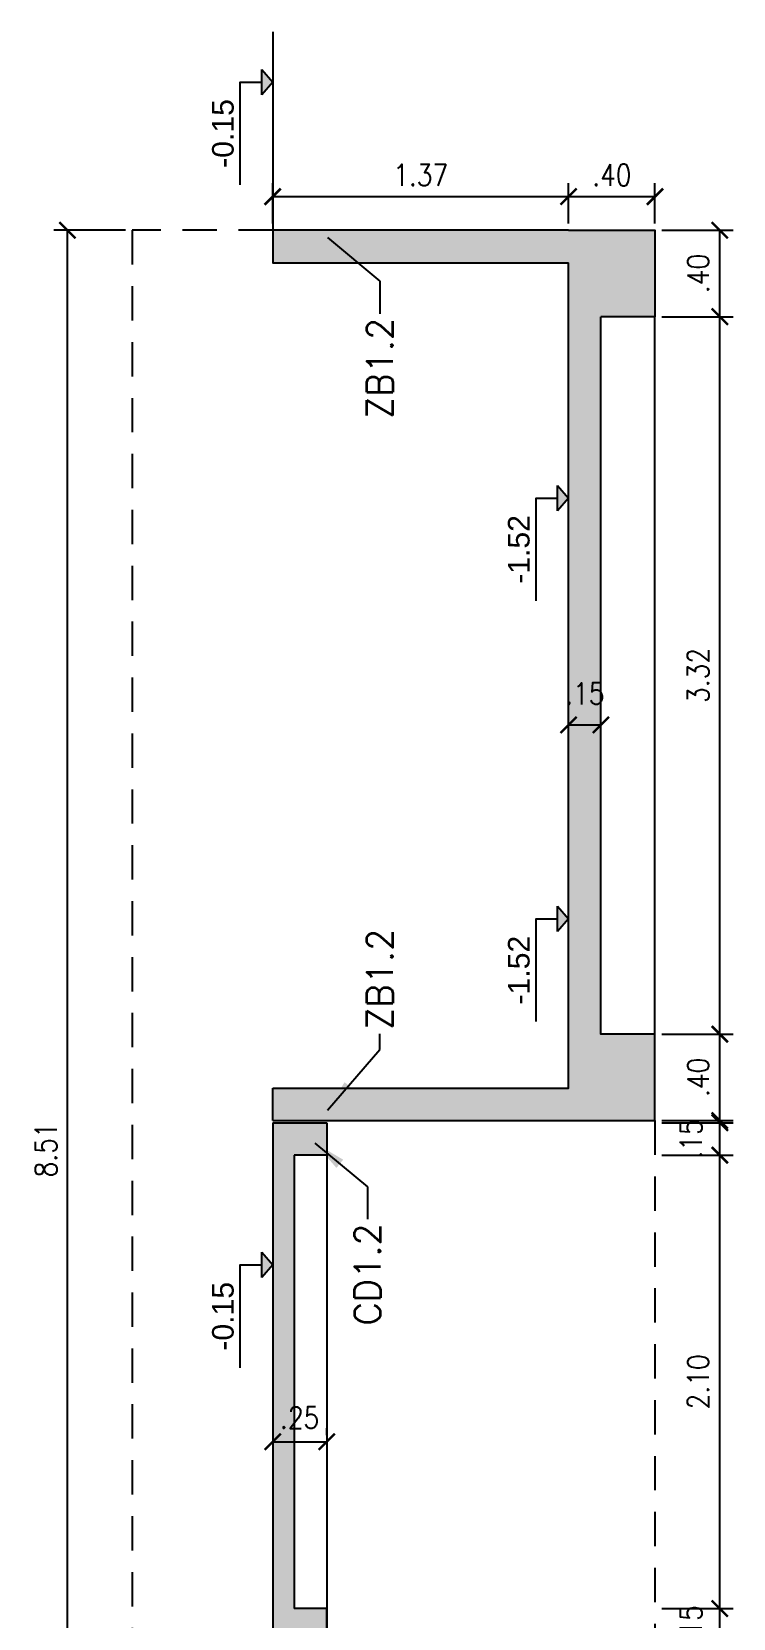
# Model space of a CAD drawing. Header units: millimetres. Extents: x 32 to 57.1, y -1.6 to 19.3.
# Drawn here: x 32.75 to 35.99, y 10.88 to 18.22 of the extents above; entities that cross this region are included whole.
import ezdxf
from ezdxf.enums import TextEntityAlignment as Align

# ---------------------------------------------------------------- set-up
doc = ezdxf.new("R2010")
doc.units = ezdxf.units.MM
doc.header["$LTSCALE"] = 0.05
doc.linetypes.add('HIDDEN2', pattern=[4.7625, 3.175, -1.5875])
for name, color, linetype in [('ACHURADO', 1, 'Continuous'), ('ACOTADO', 2, 'Continuous'), ('CANT_INVIS', 2, 'HIDDEN2'), ('CANT_VIS', 3, 'Continuous'), ('CONT_CORTE', 4, 'Continuous'), ('TXT_IND', 2, 'Continuous')]:
    doc.layers.add(name, color=color, linetype=linetype)
doc.styles.add('ACOTAMIENTOS', font='romans.shx', dxfattribs={"width": 0.85})
doc.styles.add('ARIAL', font='arial.ttf')
doc.styles.get("Standard").update_dxf_attribs({"font": 'romans.shx'})
doc.dimstyles.new('ACOTA_50', dxfattribs={"dimscale": 0.05, "dimtxt": 2, "dimasz": 1.5, "dimexe": 1.25, "dimexo": 0.625, "dimgap": 1, "dimtad": 1, "dimzin": 4, "dimdsep": 46, "dimtxsty": 'ACOTAMIENTOS', "dimblk1": 'ARCHTICK', "dimblk2": 'ARCHTICK', "dimsah": 1, "dimcen": 1.5, "dimclrd": 1, "dimclre": 1, "dimclrt": 256, "dimadec": 0, "dimazin": 0, "dimtfac": 1, "dimtofl": 0, "dimtmove": 2, "dimatfit": 3, "dimfxl": 0, "dimtolj": 1, "dimtzin": 0, "dimarcsym": 0})

# ---------------------------------------------------------------- blocks, each defined once
blk = doc.blocks.new('_ARCHTICK')
at = {"color": 0, "linetype": 'ByBlock', "const_width": 0.15}
blk.add_lwpolyline([(-0.5, -0.5), (0.5, 0.5)], dxfattribs=at)
blk = doc.blocks.new('*D183')
at = {"layer": 'ACOTADO', "color": 1, "lineweight": -2}
for p, q in [((35.6632, 13.5815), (35.9945, 13.5815)), ((35.932, 13.1815), (35.932, 13.5815)), ((35.6632, 13.1815), (35.9945, 13.1815))]:
    blk.add_line(p, q, dxfattribs=at)
at = {"layer": 'DEFPOINTS', "color": 0}
for p in [(35.632, 13.5815), (35.932, 13.5815), (35.632, 13.1815)]:
    blk.add_point(p, dxfattribs=at)
at = {"layer": 'ACOTADO', "color": 1, "lineweight": -2, "xscale": 0.07500000000000001, "yscale": 0.07500000000000001, "zscale": 0.07500000000000001}
for p, rotation in [((35.932, 13.5815), 90), ((35.932, 13.1815), 270)]:
    blk.add_blockref('_ARCHTICK', p, dxfattribs=dict(at, rotation=rotation))
at = {"layer": 'ACOTADO', "insert": (35.832, 13.3815), "char_height": 0.1, "attachment_point": 5, "rotation": 90, "style": 'ACOTAMIENTOS'}
blk.add_mtext('\\A1;.40', dxfattribs=at)
blk = doc.blocks.new('*D184')
at = {"layer": 'ACOTADO', "color": 1, "lineweight": -2}
for p, q in [((35.6632, 16.9019), (35.9945, 16.9019)), ((35.932, 13.5815), (35.932, 16.9019)), ((35.6632, 13.5815), (35.9945, 13.5815))]:
    blk.add_line(p, q, dxfattribs=at)
at = {"layer": 'DEFPOINTS', "color": 0}
for p in [(35.632, 16.9019), (35.932, 16.9019), (35.632, 13.5815)]:
    blk.add_point(p, dxfattribs=at)
at = {"layer": 'ACOTADO', "color": 1, "lineweight": -2, "xscale": 0.07500000000000001, "yscale": 0.07500000000000001, "zscale": 0.07500000000000001}
for p, rotation in [((35.932, 16.9019), 90), ((35.932, 13.5815), 270)]:
    blk.add_blockref('_ARCHTICK', p, dxfattribs=dict(at, rotation=rotation))
at = {"layer": 'ACOTADO', "insert": (35.832, 15.2417), "char_height": 0.1, "attachment_point": 5, "rotation": 90, "style": 'ACOTAMIENTOS'}
blk.add_mtext('\\A1;3.32', dxfattribs=at)
blk = doc.blocks.new('*D185')
at = {"layer": 'ACOTADO', "color": 1, "lineweight": -2}
for p, q in [((35.6632, 17.3019), (35.9945, 17.3019)), ((35.932, 16.9019), (35.932, 17.3019)), ((35.6632, 16.9019), (35.9945, 16.9019))]:
    blk.add_line(p, q, dxfattribs=at)
at = {"layer": 'DEFPOINTS', "color": 0}
for p in [(35.632, 17.3019), (35.932, 17.3019), (35.632, 16.9019)]:
    blk.add_point(p, dxfattribs=at)
at = {"layer": 'ACOTADO', "color": 1, "lineweight": -2, "xscale": 0.07500000000000001, "yscale": 0.07500000000000001, "zscale": 0.07500000000000001}
for p, rotation in [((35.932, 17.3019), 90), ((35.932, 16.9019), 270)]:
    blk.add_blockref('_ARCHTICK', p, dxfattribs=dict(at, rotation=rotation))
at = {"layer": 'ACOTADO', "insert": (35.832, 17.1019), "char_height": 0.1, "attachment_point": 5, "rotation": 90, "style": 'ACOTAMIENTOS'}
blk.add_mtext('\\A1;.40', dxfattribs=at)
blk = doc.blocks.new('*D186')
at = {"layer": 'ACOTADO', "color": 1, "lineweight": -2}
for p, q in [((33.862, 17.3332), (33.862, 17.5202)), ((35.232, 17.3332), (35.232, 17.5202)), ((33.862, 17.4577), (35.232, 17.4577))]:
    blk.add_line(p, q, dxfattribs=at)
at = {"layer": 'DEFPOINTS', "color": 0}
for p in [(35.232, 17.4577), (33.862, 17.3019), (35.232, 17.3019)]:
    blk.add_point(p, dxfattribs=at)
at = {"layer": 'ACOTADO', "color": 1, "lineweight": -2, "xscale": 0.07500000000000001, "yscale": 0.07500000000000001, "zscale": 0.07500000000000001, "rotation": 180}
blk.add_blockref('_ARCHTICK', (33.862, 17.4577), dxfattribs=at)
at = {"layer": 'ACOTADO', "color": 1, "lineweight": -2, "xscale": 0.07500000000000001, "yscale": 0.07500000000000001, "zscale": 0.07500000000000001}
blk.add_blockref('_ARCHTICK', (35.232, 17.4577), dxfattribs=at)
at = {"layer": 'ACOTADO', "insert": (34.547, 17.5577), "char_height": 0.1, "attachment_point": 5, "style": 'ACOTAMIENTOS'}
blk.add_mtext('\\A1;1.37', dxfattribs=at)
blk = doc.blocks.new('*D187')
at = {"layer": 'ACOTADO', "color": 1, "lineweight": -2}
for p, q in [((35.232, 17.3332), (35.232, 17.5202)), ((35.632, 17.3332), (35.632, 17.5202)), ((35.232, 17.4577), (35.632, 17.4577))]:
    blk.add_line(p, q, dxfattribs=at)
at = {"layer": 'DEFPOINTS', "color": 0}
for p in [(35.632, 17.4577), (35.232, 17.3019), (35.632, 17.3019)]:
    blk.add_point(p, dxfattribs=at)
at = {"layer": 'ACOTADO', "color": 1, "lineweight": -2, "xscale": 0.07500000000000001, "yscale": 0.07500000000000001, "zscale": 0.07500000000000001, "rotation": 180}
blk.add_blockref('_ARCHTICK', (35.232, 17.4577), dxfattribs=at)
at = {"layer": 'ACOTADO', "color": 1, "lineweight": -2, "xscale": 0.07500000000000001, "yscale": 0.07500000000000001, "zscale": 0.07500000000000001}
blk.add_blockref('_ARCHTICK', (35.632, 17.4577), dxfattribs=at)
at = {"layer": 'ACOTADO', "insert": (35.432, 17.5577), "char_height": 0.1, "attachment_point": 5, "style": 'ACOTAMIENTOS'}
blk.add_mtext('\\A1;.40', dxfattribs=at)
blk = doc.blocks.new('Nivel-elev')
at = {"layer": 'TXT_IND'}
blk.add_hatch(color=1, dxfattribs=at).paths.add_polyline_path([(-0.0585, 0.0506), (0.0585, 0.0506), (0, 0)])
for p, q in [((0, 0), (-0.0585, 0.0506)), ((-0.0585, 0.0506), (0.0585, 0.0506)), ((0.0585, 0.0506), (0, 0))]:
    blk.add_line(p, q, dxfattribs=at)
blk.add_lwpolyline([(-0.4759, 0.1507), (0, 0.1507), (0, 0.0506)], dxfattribs=at)
blk.add_attdef('+2.85', (-0.4759, 0.1706), '', height=0.0975, dxfattribs=at)
blk = doc.blocks.new('*D188')
at = {"layer": 'ACOTADO', "color": 1, "lineweight": -2}
for p, q in [((35.232, 15.0442), (35.232, 15.0754)), ((35.382, 15.0442), (35.382, 15.0754)), ((35.232, 15.0129), (35.382, 15.0129))]:
    blk.add_line(p, q, dxfattribs=at)
at = {"layer": 'DEFPOINTS', "color": 0}
for p in [(35.232, 15.0129), (35.382, 15.0129), (35.382, 15.0129)]:
    blk.add_point(p, dxfattribs=at)
at = {"layer": 'ACOTADO', "color": 1, "lineweight": -2, "xscale": 0.07500000000000001, "yscale": 0.07500000000000001, "zscale": 0.07500000000000001, "rotation": 180}
blk.add_blockref('_ARCHTICK', (35.232, 15.0129), dxfattribs=at)
at = {"layer": 'ACOTADO', "color": 1, "lineweight": -2, "xscale": 0.07500000000000001, "yscale": 0.07500000000000001, "zscale": 0.07500000000000001}
blk.add_blockref('_ARCHTICK', (35.382, 15.0129), dxfattribs=at)
at = {"layer": 'ACOTADO', "insert": (35.307, 15.1579), "char_height": 0.1, "attachment_point": 5, "style": 'ACOTAMIENTOS'}
blk.add_mtext('\\A1;.15', dxfattribs=at)
blk = doc.blocks.new('*D199')
at = {"layer": 'ACOTADO', "color": 1, "lineweight": -2}
for p, q in [((33.1807, 17.3019), (32.8495, 17.3019)), ((32.912, 8.7903), (32.912, 17.3019)), ((33.1807, 8.7903), (32.8495, 8.7903))]:
    blk.add_line(p, q, dxfattribs=at)
at = {"layer": 'DEFPOINTS', "color": 0}
for p in [(32.912, 17.3019), (33.212, 17.3019), (33.212, 8.7903)]:
    blk.add_point(p, dxfattribs=at)
at = {"layer": 'ACOTADO', "color": 1, "lineweight": -2, "xscale": 0.07500000000000001, "yscale": 0.07500000000000001, "zscale": 0.07500000000000001}
for p, rotation in [((32.912, 17.3019), 90), ((32.912, 8.7903), 270)]:
    blk.add_blockref('_ARCHTICK', p, dxfattribs=dict(at, rotation=rotation))
at = {"layer": 'ACOTADO', "insert": (32.812, 13.0461), "char_height": 0.1, "attachment_point": 5, "rotation": 90, "style": 'ACOTAMIENTOS'}
blk.add_mtext('\\A1;8.51', dxfattribs=at)
blk = doc.blocks.new('*D344')
at = {"layer": 'ACOTADO', "color": 1, "lineweight": -2}
for p, q in [((35.6632, 10.9228), (35.9945, 10.9228)), ((35.932, 10.7728), (35.932, 10.9228)), ((35.6632, 10.7728), (35.9945, 10.7728))]:
    blk.add_line(p, q, dxfattribs=at)
at = {"layer": 'DEFPOINTS', "color": 0}
for p in [(35.632, 10.9228), (35.932, 10.9228), (35.632, 10.7728)]:
    blk.add_point(p, dxfattribs=at)
at = {"layer": 'ACOTADO', "color": 1, "lineweight": -2, "xscale": 0.07500000000000001, "yscale": 0.07500000000000001, "zscale": 0.07500000000000001}
for p, rotation in [((35.932, 10.9228), 90), ((35.932, 10.7728), 270)]:
    blk.add_blockref('_ARCHTICK', p, dxfattribs=dict(at, rotation=rotation))
at = {"layer": 'ACOTADO', "insert": (35.7985, 10.8478), "char_height": 0.1, "attachment_point": 5, "rotation": 90, "style": 'ACOTAMIENTOS'}
blk.add_mtext('\\A1;.15', dxfattribs=at)
blk = doc.blocks.new('*D345')
at = {"layer": 'ACOTADO', "color": 1, "lineweight": -2}
for p, q in [((35.6632, 13.0215), (35.9945, 13.0215)), ((35.932, 10.9228), (35.932, 13.0215)), ((35.6632, 10.9228), (35.9945, 10.9228))]:
    blk.add_line(p, q, dxfattribs=at)
at = {"layer": 'DEFPOINTS', "color": 0}
for p in [(35.632, 13.0215), (35.932, 13.0215), (35.632, 10.9228)]:
    blk.add_point(p, dxfattribs=at)
at = {"layer": 'ACOTADO', "color": 1, "lineweight": -2, "xscale": 0.07500000000000001, "yscale": 0.07500000000000001, "zscale": 0.07500000000000001}
for p, rotation in [((35.932, 13.0215), 90), ((35.932, 10.9228), 270)]:
    blk.add_blockref('_ARCHTICK', p, dxfattribs=dict(at, rotation=rotation))
at = {"layer": 'ACOTADO', "insert": (35.832, 11.9722), "char_height": 0.1, "attachment_point": 5, "rotation": 90, "style": 'ACOTAMIENTOS'}
blk.add_mtext('\\A1;2.10', dxfattribs=at)
blk = doc.blocks.new('*D346')
at = {"layer": 'ACOTADO', "color": 1, "lineweight": -2}
for p, q in [((35.6632, 13.1715), (35.9945, 13.1715)), ((35.932, 13.0215), (35.932, 13.1715)), ((35.6632, 13.0215), (35.9945, 13.0215))]:
    blk.add_line(p, q, dxfattribs=at)
at = {"layer": 'DEFPOINTS', "color": 0}
for p in [(35.632, 13.1715), (35.932, 13.1715), (35.632, 13.0215)]:
    blk.add_point(p, dxfattribs=at)
at = {"layer": 'ACOTADO', "color": 1, "lineweight": -2, "xscale": 0.07500000000000001, "yscale": 0.07500000000000001, "zscale": 0.07500000000000001}
for p, rotation in [((35.932, 13.1715), 90), ((35.932, 13.0215), 270)]:
    blk.add_blockref('_ARCHTICK', p, dxfattribs=dict(at, rotation=rotation))
at = {"layer": 'ACOTADO', "insert": (35.7985, 13.0965), "char_height": 0.1, "attachment_point": 5, "rotation": 90, "style": 'ACOTAMIENTOS'}
blk.add_mtext('\\A1;.15', dxfattribs=at)
blk = doc.blocks.new('*D347')
at = {"layer": 'ACOTADO', "color": 1, "lineweight": -2}
for p, q in [((34.112, 11.7261), (34.112, 11.7574)), ((33.862, 11.6949), (34.112, 11.6949)), ((33.862, 11.6636), (33.862, 11.6324))]:
    blk.add_line(p, q, dxfattribs=at)
at = {"layer": 'DEFPOINTS', "color": 0}
for p in [(33.862, 11.6949), (34.112, 11.6949), (34.112, 11.6949)]:
    blk.add_point(p, dxfattribs=at)
at = {"layer": 'ACOTADO', "color": 1, "lineweight": -2, "xscale": 0.07500000000000001, "yscale": 0.07500000000000001, "zscale": 0.07500000000000001, "rotation": 180}
blk.add_blockref('_ARCHTICK', (33.862, 11.6949), dxfattribs=at)
at = {"layer": 'ACOTADO', "color": 1, "lineweight": -2, "xscale": 0.07500000000000001, "yscale": 0.07500000000000001, "zscale": 0.07500000000000001}
blk.add_blockref('_ARCHTICK', (34.112, 11.6949), dxfattribs=at)
at = {"layer": 'ACOTADO', "insert": (33.987, 11.8067), "char_height": 0.1, "attachment_point": 5, "style": 'ACOTAMIENTOS'}
blk.add_mtext('\\A1;.25', dxfattribs=at)

msp = doc.modelspace()

# ---------------------------------------------------------------- hatches: boundary and pattern name
at = {"layer": 'ACHURADO'}
for points in [[(35.632, 17.3019), (35.232, 17.3019), (33.862, 17.3019), (33.862, 17.1519), (35.232, 17.1519), (35.232, 13.3315), (33.862, 13.3315), (33.862, 13.1815), (35.382, 13.1815), (35.632, 13.1815), (35.632, 13.5815), (35.382, 13.5815), (35.382, 16.9019), (35.632, 16.9019)], [(34.412, 0.625), (34.262, 0.625), (34.262, 0.075), (33.812, 0.075), (33.812, 6.5075), (33.812, 7.6404), (34.112, 7.6404), (34.112, 7.7904), (33.962, 7.7904), (33.962, 10.7728), (34.112, 10.7728), (34.112, 10.9228), (33.962, 10.9228), (33.962, 13.0215), (34.112, 13.0215), (34.112, 13.1715), (33.862, 13.1715), (33.862, 7.7904), (33.712, 7.7904), (33.712, 0.075), (33.212, 0.075), (33.212, -0.075), (33.712, -0.075), (34.412, -0.075)]]:
    msp.add_hatch(color=254, dxfattribs=at).paths.add_polyline_path(points)

# ---------------------------------------------------------------- linework, layer by layer
at = {"layer": 'CANT_INVIS', "color": 6}
for points in [[(33.862, 17.3019), (33.212, 17.3019), (33.212, 7.7904)], [(35.632, 13.1815), (35.632, -0.075)]]:
    msp.add_lwpolyline(points, dxfattribs=at)
at = {"layer": 'CANT_VIS'}
msp.add_line((34.112, 13.0215), (34.112, 7.7904), dxfattribs=at)
msp.add_lwpolyline([(35.632, 13.5815), (35.632, 16.9019)], dxfattribs=at)
at = {"layer": 'CONT_CORTE', "color": 1}
msp.add_line((33.862, 18.2209), (33.862, 17.3019), dxfattribs=at)
at = {"layer": 'CONT_CORTE'}
for p, q in [((33.862, 13.1815), (33.862, 13.3315)), ((33.862, 13.1715), (33.862, 7.7904)), ((33.862, 13.1715), (34.112, 13.1715)), ((34.112, 13.1715), (34.112, 13.0215)), ((33.962, 13.0215), (33.962, 10.9228)), ((34.112, 13.0215), (33.962, 13.0215))]:
    msp.add_line(p, q, dxfattribs=at)
for points in [[(35.232, 17.3019), (33.862, 17.3019), (33.862, 17.1519), (35.232, 17.1519)], [(35.232, 17.3019), (35.632, 17.3019), (35.632, 16.9019), (35.382, 16.9019), (35.382, 16.9019)], [(33.862, 13.3315), (35.232, 13.3315), (35.232, 17.1519)], [(35.382, 13.5815), (35.382, 16.9019)], [(35.232, 13.1815), (35.632, 13.1815), (35.632, 13.5815), (35.382, 13.5815), (35.382, 13.5815)], [(33.862, 13.1815), (35.382, 13.1815)], [(33.962, 10.7728), (34.112, 10.7728), (34.112, 10.9228), (33.962, 10.9228)]]:
    msp.add_lwpolyline(points, dxfattribs=at)

# ---------------------------------------------------------------- block references
at = {"layer": 'TXT_IND'}
ref = msp.add_blockref('Nivel-elev', (33.862, 17.988), dxfattribs=dict(at, rotation=90))
ref.add_attrib('+2.85', '-0.15', dxfattribs={"height": 0.1, "rotation": 90, "style": 'ARIAL'}).set_placement((33.7113, 17.75), align=Align.BOTTOM_CENTER)
ref = msp.add_blockref('Nivel-elev', (35.232, 16.0627), dxfattribs=dict(at, rotation=90))
ref.add_attrib('+2.85', '-1.52', dxfattribs={"height": 0.1, "rotation": 90, "style": 'ARIAL'}).set_placement((35.0813, 15.8248), align=Align.BOTTOM_CENTER)
ref = msp.add_blockref('Nivel-elev', (35.232, 14.1157), dxfattribs=dict(at, rotation=90))
ref.add_attrib('+2.85', '-1.52', dxfattribs={"height": 0.1, "rotation": 90, "style": 'ARIAL'}).set_placement((35.0813, 13.8777), align=Align.BOTTOM_CENTER)
ref = msp.add_blockref('Nivel-elev', (33.862, 12.5136), dxfattribs=dict(at, rotation=90))
ref.add_attrib('+2.85', '-0.15', dxfattribs={"height": 0.1, "rotation": 90, "style": 'ARIAL'}).set_placement((33.7113, 12.2756), align=Align.BOTTOM_CENTER)

# ---------------------------------------------------------------- texts
at = {"layer": 'TXT_IND', "color": 4, "char_height": 0.12, "rotation": 90}
for s, insert, attachment_point in [('ZB1.2', (34.3586, 16.8969), 6), ('ZB1.2', (34.3586, 13.6015), 4), ('CD1.2', (34.3008, 12.7059), 6)]:
    msp.add_mtext(s, dxfattribs=dict(at, insert=insert, attachment_point=attachment_point))

# ---------------------------------------------------------------- dimensions: what is measured, and where the dimension line sits
at = {"layer": 'ACOTADO', "color": 1}
dim = msp.add_aligned_dim(p1=(33.862, 17.3019), p2=(35.232, 17.3019), distance=0.1558, dimstyle='ACOTA_50', dxfattribs=at)
dim.commit()
dim.dimension.update_dxf_attribs({"geometry": '*D186', "text_midpoint": (34.547, 17.5577)})
for base, p1, p2, angle, picture, middle in [((35.632, 17.4577), (35.232, 17.3019), (35.632, 17.3019), 180, '*D187', (35.432, 17.5577)), ((32.912, 17.3019), (33.212, 8.7903), (33.212, 17.3019), 90, '*D199', (32.812, 13.0461)), ((35.932, 17.3019), (35.632, 16.9019), (35.632, 17.3019), 90, '*D185', (35.832, 17.1019)), ((35.932, 16.9019), (35.632, 13.5815), (35.632, 16.9019), 90, '*D184', (35.832, 15.2417)), ((35.932, 13.5815), (35.632, 13.1815), (35.632, 13.5815), 90, '*D183', (35.832, 13.3815))]:
    dim = msp.add_linear_dim(base=base, p1=p1, p2=p2, angle=angle, dimstyle='ACOTA_50', dxfattribs=at)
    dim.commit()
    dim.dimension.update_dxf_attribs({"geometry": picture, "text_midpoint": middle})
dim = msp.add_linear_dim(base=(35.382, 15.0129), p1=(35.232, 15.0129), p2=(35.382, 15.0129), angle=0, dimstyle='ACOTA_50', dxfattribs=at)
dim.commit()
dim.dimension.update_dxf_attribs({"geometry": '*D188', "text_midpoint": (35.307, 15.1579), "dimtype": 161})
at = {"layer": 'ACOTADO'}
for base, p1, p2, angle, picture, middle, dimtype in [((35.932, 13.1715), (35.632, 13.0215), (35.632, 13.1715), 90, '*D346', (35.7985, 13.0965), 160), ((34.112, 11.6949), (33.862, 11.6949), (34.112, 11.6949), 360, '*D347', (33.987, 11.8067), 161), ((35.932, 10.9228), (35.632, 10.7728), (35.632, 10.9228), 90, '*D344', (35.7985, 10.8478), 160)]:
    dim = msp.add_linear_dim(base=base, p1=p1, p2=p2, angle=angle, dimstyle='ACOTA_50', dxfattribs=at)
    dim.commit()
    dim.dimension.update_dxf_attribs({"geometry": picture, "text_midpoint": middle, "dimtype": dimtype})
dim = msp.add_linear_dim(base=(35.932, 13.0215), p1=(35.632, 10.9228), p2=(35.632, 13.0215), angle=90, dimstyle='ACOTA_50', dxfattribs=at)
dim.commit()
dim.dimension.update_dxf_attribs({"geometry": '*D345', "text_midpoint": (35.832, 11.9722)})

# ---------------------------------------------------------------- leaders
at = {"layer": 'TXT_IND', "annotation_type": 0, "has_hookline": 1, "horizontal_direction": (0, 1, 0)}
for points, hookline_direction, text_width in [([(34.1153, 17.2685), (34.3586, 17.0659), (34.3586, 16.9159)], 1, 0.4857), ([(34.1153, 13.23), (34.3586, 13.5101), (34.3586, 13.5825)], 0, 0.4857), ([(34.0575, 13.0774), (34.3008, 12.8749), (34.3008, 12.7249)], 1, 0.4914)]:
    msp.add_leader(points, dimstyle='ACOTA_50', override={"dimasz": 3, "dimgap": 1, "dimtad": 0}, dxfattribs=dict(at, hookline_direction=hookline_direction, text_width=text_width))

doc.saveas('drawing.dxf')
